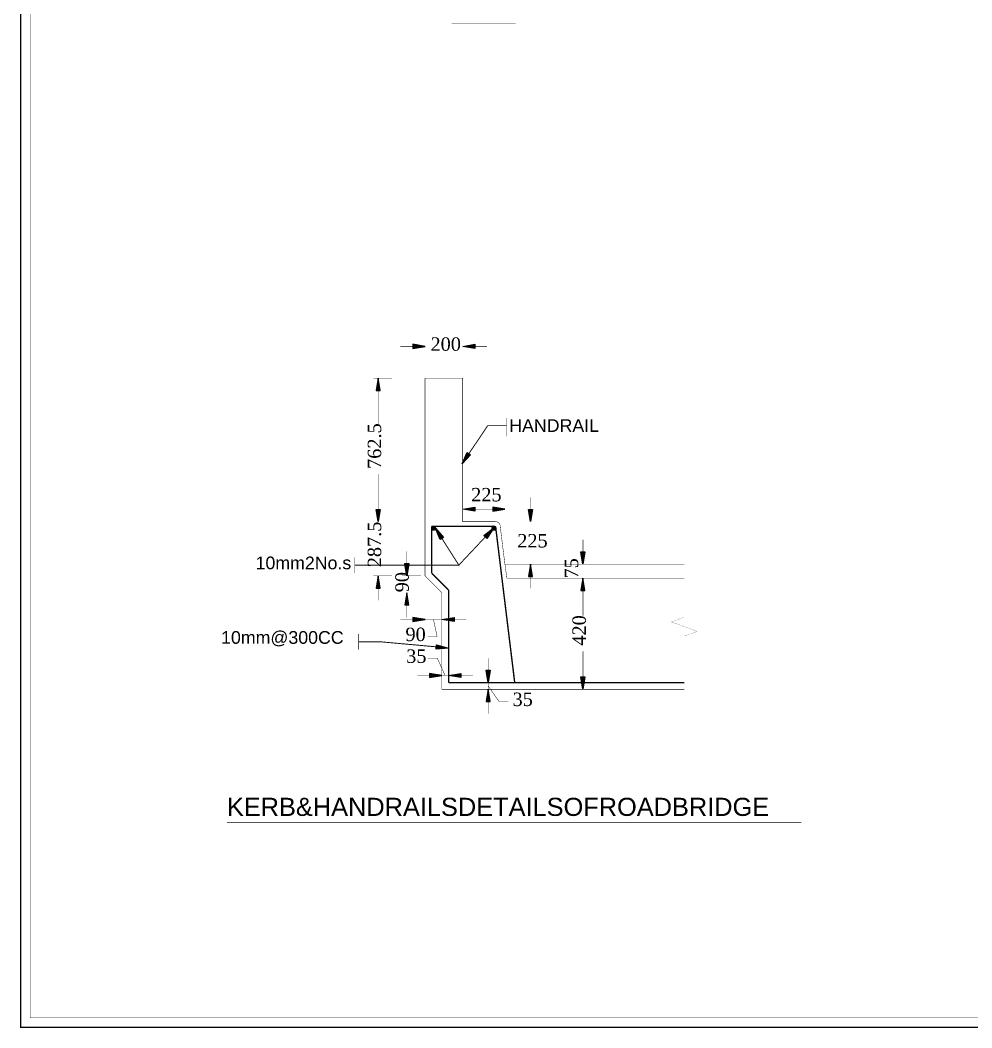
# Model space of a CAD drawing. Header units: millimetres. Extents: x 72 to 769, y 17 to 576.
# Drawn here: x 72.4 to 334.7, y 17.5 to 295.2 of the extents above; entities that cross this region are included whole.
import ezdxf

# ---------------------------------------------------------------- set-up
doc = ezdxf.new("R2010")
doc.units = ezdxf.units.MM
for name, color, linetype in [('H', 7, 'Continuous'), ('P', 7, 'Continuous'), ('T', 7, 'Continuous')]:
    doc.layers.add(name, color=color, linetype=linetype)

msp = doc.modelspace()

# ---------------------------------------------------------------- hatches: boundary and pattern name
at = {"layer": 'H', "linetype": 'Continuous'}
for points in [[(180.605, 204.717), (180.605, 205.846), (183.991, 205.264), (180.605, 204.717)], [(197.714, 204.717), (194.363, 205.264), (197.714, 205.846), (197.714, 204.717)], [(170.533, 193.111), (171.08, 196.497), (171.626, 193.111), (170.533, 193.111)], [(194.204, 172.914), (195.633, 176.001), (196.568, 175.419), (194.204, 172.914)], [(171.08, 156.951), (170.533, 160.302), (171.626, 160.302), (171.08, 156.951)], [(171.08, 156.951), (170.533, 160.302), (171.626, 160.302), (171.08, 156.951)], [(197.714, 159.844), (194.363, 160.39), (197.714, 160.973), (197.714, 159.844)], [(202.671, 159.844), (202.671, 160.973), (206.005, 160.39), (202.671, 159.844)], [(213.043, 156.951), (212.478, 160.302), (213.589, 160.302), (213.043, 156.951)], [(185.861, 155.399), (186.073, 155.557), (186.584, 155.557), (186.743, 155.399), (185.861, 155.399)], [(186.073, 155.557), (186.32, 155.646), (186.584, 155.557), (186.073, 155.557)], [(202.494, 155.434), (202.706, 155.61), (203.218, 155.61), (203.429, 155.434), (202.494, 155.434)], [(202.706, 155.61), (202.953, 155.681), (203.218, 155.61), (202.706, 155.61)], [(185.808, 155.134), (185.861, 155.399), (186.743, 155.399), (186.831, 155.134), (185.808, 155.134)], [(185.861, 154.887), (185.808, 155.134), (186.831, 155.134), (186.743, 154.887), (185.861, 154.887)], [(186.32, 154.623), (186.073, 154.675), (185.861, 154.887), (186.584, 154.675), (186.32, 154.623)], [(186.584, 154.675), (185.861, 154.887), (186.743, 154.887), (186.584, 154.675)], [(188.189, 152.012), (186.831, 155.134), (189.124, 152.594), (188.189, 152.012)], [(201.013, 152.347), (200.166, 153.106), (202.883, 155.187), (201.013, 152.347)], [(202.459, 155.134), (202.494, 155.434), (203.429, 155.434), (203.465, 155.134), (202.459, 155.134)], [(202.494, 154.887), (202.459, 155.134), (203.465, 155.134), (203.429, 154.887), (202.494, 154.887)], [(202.953, 154.623), (202.706, 154.711), (202.494, 154.887), (203.218, 154.711), (202.953, 154.623)], [(203.218, 154.711), (202.494, 154.887), (203.429, 154.887), (203.218, 154.711)], [(227.506, 145.274), (226.96, 148.661), (228.071, 148.661), (227.506, 145.274)], [(178.999, 142.011), (178.453, 145.397), (179.546, 145.397), (178.999, 142.011)], [(212.478, 141.887), (213.043, 145.274), (213.589, 141.887), (212.478, 141.887)], [(170.533, 138.677), (171.08, 142.011), (171.626, 138.677), (170.533, 138.677)], [(226.96, 137.989), (227.506, 141.376), (228.071, 137.989), (226.96, 137.989)], [(226.96, 137.989), (227.506, 141.376), (228.071, 137.989), (226.96, 137.989)], [(178.453, 134.02), (178.999, 137.354), (179.546, 134.02), (178.453, 134.02)], [(180.605, 129.434), (180.605, 130.545), (183.991, 129.999), (180.605, 129.434)], [(192.035, 129.434), (188.648, 129.999), (192.035, 130.545), (192.035, 129.434)], [(187.043, 121.867), (187.166, 123.014), (190.465, 122.114), (187.043, 121.867)], [(185.261, 113.983), (185.261, 115.094), (188.648, 114.547), (185.261, 113.983)], [(193.816, 113.983), (190.465, 114.547), (193.816, 115.094), (193.816, 113.983)], [(201.401, 112.589), (200.836, 115.976), (201.948, 115.976), (201.401, 112.589)], [(227.506, 110.772), (226.96, 114.159), (228.071, 114.159), (227.506, 110.772)], [(200.836, 107.421), (201.401, 110.772), (201.948, 107.421), (200.836, 107.421)]]:
    msp.add_hatch(color=256, dxfattribs=at).paths.add_polyline_path(points)

# ---------------------------------------------------------------- linework, layer by layer
at = {"layer": 'P', "color": 1, "const_width": 0.339}
msp.add_lwpolyline([(72.602, 575.98), (768.015, 575.98), (768.015, 17.639), (72.602, 17.639), (72.602, 575.98)], dxfattribs=at)
at = {"layer": 'P'}
for points, const_width in [([(75.195, 573.405), (765.44, 573.405), (765.44, 20.232), (75.195, 20.232), (75.195, 573.405)], 0.042), ([(320.305, 403.049), (320.305, 20.232)], 0.042), ([(191.311, 294.252), (209.003, 294.252)], 0.169), ([(75.195, 242.305), (536.152, 242.305)], 0.042), ([(183.991, 199.637), (183.991, 206.587)], 0.042), ([(194.363, 199.637), (194.363, 206.587)], 0.042), ([(180.605, 205.264), (177.218, 205.264)], 0.127), ([(197.697, 205.264), (201.083, 205.264)], 0.127), ([(174.925, 196.497), (169.757, 196.497)], 0.042), ([(183.991, 196.497), (183.991, 142.028)], 0.127), ([(183.991, 196.497), (194.363, 196.497), (194.363, 156.968)], 0.127), ([(194.363, 196.497), (194.363, 156.968), (203.412, 156.968)], 0.127), ([(171.08, 193.111), (171.08, 183.374)], 0.127), ([(196.092, 175.719), (201.26, 183.427), (206.463, 183.427)], 0.254), ([(206.463, 185.543), (206.463, 180.463)], 0.127), ([(171.08, 160.302), (171.08, 170.092)], 0.127), ([(171.08, 160.302), (171.08, 163.689)], 0.127), ([(194.363, 157.727), (194.363, 161.713)], 0.042), ([(206.005, 157.727), (206.005, 161.713)], 0.042), ([(213.025, 160.302), (213.025, 163.689)], 0.127), ([(197.697, 160.39), (202.653, 160.39)], 0.127), ([(174.925, 156.968), (169.757, 156.968)], 0.042), ([(174.925, 156.968), (169.757, 156.968)], 0.042), ([(186.337, 155.698), (186.178, 155.681), (186.09, 155.628), (186.002, 155.575), (185.932, 155.504), (185.861, 155.416), (185.826, 155.328), (185.808, 155.222), (185.808, 155.116), (185.826, 155.011), (185.861, 154.922), (185.932, 154.834), (186.002, 154.764), (186.09, 154.693), (186.178, 154.658), (186.284, 154.64), (186.39, 154.64), (186.496, 154.658), (186.584, 154.693), (186.672, 154.764), (186.743, 154.834), (186.796, 154.922), (186.849, 155.011), (186.866, 155.116), (186.866, 155.222), (186.849, 155.328), (186.796, 155.416), (186.743, 155.504), (186.672, 155.575), (186.584, 155.628), (186.496, 155.681), (186.39, 155.698)], 0.381), ([(185.808, 155.646), (202.83, 155.646)], 0.381), ([(185.808, 155.646), (185.808, 142.787)], 0.381), ([(202.971, 155.698), (202.812, 155.681), (202.724, 155.628), (202.636, 155.575), (202.565, 155.504), (202.512, 155.416), (202.459, 155.328), (202.442, 155.222), (202.442, 155.116), (202.459, 155.011), (202.512, 154.922), (202.565, 154.834), (202.636, 154.764), (202.724, 154.693), (202.812, 154.658), (202.918, 154.64), (203.024, 154.64), (203.129, 154.658), (203.218, 154.693), (203.306, 154.764), (203.376, 154.834), (203.447, 154.922), (203.482, 155.011), (203.5, 155.116), (203.5, 155.222), (203.482, 155.328), (203.447, 155.416), (203.376, 155.504), (203.306, 155.575), (203.218, 155.628), (203.129, 155.681), (203.024, 155.698)], 0.381), ([(203.5, 155.116), (203.447, 155.293), (203.394, 155.399), (203.323, 155.487), (203.235, 155.575), (203.129, 155.628), (203.024, 155.681), (202.9, 155.698)], 0.127), ([(204.717, 155.84), (204.682, 156.016), (204.646, 156.122), (204.611, 156.228), (204.523, 156.386), (204.382, 156.563), (204.205, 156.722), (204.011, 156.827), (203.853, 156.898), (203.729, 156.933), (203.623, 156.951), (203.5, 156.968)], 0.127), ([(255.446, 145.274), (206.005, 145.274), (204.682, 155.822)], 0.127), ([(207.363, 156.968), (214.348, 156.968)], 0.042), ([(200.589, 152.735), (193.305, 144.992), (164.641, 144.992)], 0.254), ([(208.703, 112.607), (203.5, 155.099)], 0.381), ([(188.648, 152.312), (193.305, 144.992), (164.641, 144.992)], 0.254), ([(227.506, 148.661), (227.506, 152.012)], 0.127), ([(164.641, 147.144), (164.641, 142.822)], 0.127), ([(178.999, 145.415), (178.999, 148.802)], 0.127), ([(255.446, 141.393), (206.551, 141.393), (206.005, 145.274)], 0.127), ([(207.363, 145.274), (214.348, 145.274)], 0.042), ([(224.032, 145.274), (228.776, 145.274)], 0.042), ([(255.446, 109.467), (255.446, 125.43), (258.992, 126.735), (251.883, 129.328), (255.446, 130.634), (255.446, 146.597)], 0.042), ([(174.925, 142.028), (169.757, 142.028)], 0.042), ([(182.88, 142.028), (177.677, 142.028)], 0.042), ([(183.991, 142.028), (188.648, 137.372)], 0.127), ([(185.808, 142.787), (190.465, 138.13)], 0.381), ([(213.025, 141.887), (213.025, 138.553)], 0.127), ([(221.827, 141.393), (228.776, 141.393)], 0.042), ([(224.032, 141.393), (228.776, 141.393)], 0.042), ([(171.08, 138.677), (171.08, 135.29)], 0.127), ([(182.88, 137.372), (177.677, 137.372)], 0.042), ([(188.648, 137.372), (188.648, 110.772)], 0.127), ([(190.465, 138.13), (190.465, 112.607)], 0.381), ([(227.506, 138.007), (227.506, 131.022)], 0.127), ([(227.506, 138.007), (227.506, 134.655)], 0.127), ([(178.999, 134.02), (178.999, 130.634)], 0.127), ([(183.991, 128.27), (183.991, 131.269)], 0.042), ([(188.648, 128.27), (188.648, 131.269)], 0.042), ([(180.605, 129.999), (177.218, 129.999)], 0.127), ([(183.991, 129.999), (188.648, 129.999)], 0.127), ([(186.32, 129.999), (187.325, 125.307), (184.697, 125.307)], 0.127), ([(192.035, 129.999), (195.368, 129.999)], 0.127), ([(165.7, 126.012), (165.7, 121.708)], 0.127), ([(187.078, 122.467), (171.715, 123.86), (165.7, 123.86)], 0.254), ([(227.506, 114.159), (227.506, 121.197)], 0.127), ([(189.53, 114.547), (187.378, 119.327), (184.75, 119.327)], 0.127), ([(201.383, 115.993), (201.383, 119.327)], 0.127), ([(185.261, 114.547), (181.91, 114.547)], 0.127), ([(188.648, 114.547), (190.465, 114.547)], 0.127), ([(188.648, 114.547), (188.648, 115.852)], 0.042), ([(190.465, 114.547), (190.465, 115.852)], 0.042), ([(193.816, 114.547), (197.203, 114.547)], 0.127), ([(190.465, 112.607), (255.446, 112.607)], 0.381), ([(201.383, 112.607), (200.078, 112.607)], 0.042), ([(201.383, 110.772), (201.383, 112.607)], 0.127), ([(201.383, 111.707), (204.399, 107.386), (206.975, 107.386)], 0.127), ([(188.648, 110.772), (255.446, 110.772)], 0.127), ([(201.383, 110.772), (200.078, 110.772)], 0.042), ([(221.827, 110.772), (228.776, 110.772)], 0.042), ([(201.383, 107.438), (201.383, 104.052)], 0.127), ([(129.381, 73.995), (287.655, 73.995)], 0.169)]:
    msp.add_lwpolyline(points, dxfattribs=dict(at, const_width=const_width))
for points in [[(180.605, 205.863), (180.605, 204.717)], [(183.991, 205.264), (180.605, 205.863)], [(194.363, 205.264), (197.697, 205.863)], [(197.697, 205.863), (197.697, 204.717)], [(180.605, 204.717), (183.991, 205.264)], [(197.697, 204.717), (194.363, 205.264)], [(171.08, 196.497), (170.533, 193.111)], [(171.626, 193.111), (171.08, 196.497)], [(170.533, 193.111), (171.626, 193.111)], [(194.187, 172.932), (195.633, 176.018)], [(196.55, 175.419), (194.187, 172.932)], [(195.633, 176.018), (196.55, 175.419)], [(170.533, 160.302), (171.626, 160.302)], [(171.08, 156.968), (170.533, 160.302)], [(170.533, 160.302), (171.626, 160.302)], [(171.08, 156.968), (170.533, 160.302)], [(171.626, 160.302), (171.08, 156.968)], [(171.626, 160.302), (171.08, 156.968)], [(194.363, 160.39), (197.697, 160.99)], [(197.697, 159.844), (194.363, 160.39)], [(197.697, 160.99), (197.697, 159.844)], [(202.653, 160.99), (202.653, 159.844)], [(206.005, 160.39), (202.653, 160.99)], [(202.653, 159.844), (206.005, 160.39)], [(212.478, 160.302), (213.572, 160.302)], [(213.025, 156.968), (212.478, 160.302)], [(213.572, 160.302), (213.025, 156.968)], [(186.055, 155.575), (185.843, 155.399)], [(186.32, 155.646), (186.055, 155.575)], [(186.055, 155.575), (186.567, 155.575)], [(186.743, 155.399), (186.055, 155.575)], [(186.743, 155.399), (186.055, 155.575)], [(186.055, 155.575), (186.567, 155.575)], [(186.567, 155.575), (186.32, 155.646)], [(186.567, 155.575), (186.743, 155.399)], [(202.706, 155.61), (202.494, 155.434)], [(202.953, 155.698), (202.706, 155.61)], [(202.706, 155.61), (203.2, 155.61)], [(203.412, 155.434), (202.706, 155.61)], [(203.412, 155.434), (202.706, 155.61)], [(202.706, 155.61), (203.2, 155.61)], [(203.2, 155.61), (202.953, 155.698)], [(203.2, 155.61), (203.412, 155.434)], [(185.843, 155.399), (185.808, 155.152)], [(185.808, 155.152), (186.831, 155.152)], [(186.743, 154.887), (185.808, 155.152)], [(185.808, 155.152), (185.843, 154.887)], [(186.743, 154.887), (185.808, 155.152)], [(185.808, 155.152), (186.831, 155.152)], [(185.843, 155.399), (186.743, 155.399)], [(186.831, 155.152), (185.843, 155.399)], [(186.831, 155.152), (185.843, 155.399)], [(185.843, 155.399), (186.743, 155.399)], [(185.843, 154.887), (186.743, 154.887)], [(185.843, 154.887), (186.055, 154.675)], [(186.567, 154.675), (185.843, 154.887)], [(185.843, 154.887), (186.743, 154.887)], [(186.567, 154.675), (185.843, 154.887)], [(186.055, 154.675), (186.567, 154.675)], [(186.055, 154.675), (186.567, 154.675)], [(186.32, 154.64), (186.055, 154.675)], [(186.567, 154.675), (186.32, 154.64)], [(186.743, 154.887), (186.567, 154.675)], [(186.743, 155.399), (186.831, 155.152)], [(186.831, 155.152), (186.743, 154.887)], [(188.172, 152.012), (186.831, 155.152)], [(186.831, 155.152), (189.107, 152.612)], [(200.166, 153.106), (202.865, 155.187)], [(201.013, 152.347), (200.166, 153.106)], [(202.865, 155.187), (201.013, 152.347)], [(202.494, 155.434), (202.442, 155.152)], [(202.442, 155.152), (203.465, 155.152)], [(203.412, 154.887), (202.442, 155.152)], [(202.442, 155.152), (202.494, 154.887)], [(203.412, 154.887), (202.442, 155.152)], [(202.442, 155.152), (203.465, 155.152)], [(202.494, 155.434), (203.412, 155.434)], [(203.465, 155.152), (202.494, 155.434)], [(203.465, 155.152), (202.494, 155.434)], [(202.494, 155.434), (203.412, 155.434)], [(202.494, 154.887), (203.412, 154.887)], [(202.494, 154.887), (202.706, 154.728)], [(203.2, 154.728), (202.494, 154.887)], [(202.494, 154.887), (203.412, 154.887)], [(203.2, 154.728), (202.494, 154.887)], [(202.706, 154.728), (203.2, 154.728)], [(202.706, 154.728), (203.2, 154.728)], [(202.953, 154.64), (202.706, 154.728)], [(203.2, 154.728), (202.953, 154.64)], [(203.412, 154.887), (203.2, 154.728)], [(203.412, 155.434), (203.465, 155.152)], [(203.465, 155.152), (203.412, 154.887)], [(189.107, 152.612), (188.172, 152.012)], [(226.96, 148.661), (228.053, 148.661)], [(227.506, 145.274), (226.96, 148.661)], [(228.053, 148.661), (227.506, 145.274)], [(178.435, 145.415), (179.546, 145.415)], [(178.999, 142.028), (178.435, 145.415)], [(179.546, 145.415), (178.999, 142.028)], [(213.025, 145.274), (212.478, 141.887)], [(213.572, 141.887), (213.025, 145.274)], [(171.08, 142.028), (170.533, 138.677)], [(171.626, 138.677), (171.08, 142.028)], [(212.478, 141.887), (213.572, 141.887)], [(227.506, 141.393), (226.96, 138.007)], [(227.506, 141.393), (226.96, 138.007)], [(228.053, 138.007), (227.506, 141.393)], [(228.053, 138.007), (227.506, 141.393)], [(170.533, 138.677), (171.626, 138.677)], [(178.999, 137.372), (178.435, 134.02)], [(179.546, 134.02), (178.999, 137.372)], [(226.96, 138.007), (228.053, 138.007)], [(226.96, 138.007), (228.053, 138.007)], [(178.435, 134.02), (179.546, 134.02)], [(180.605, 130.545), (180.605, 129.452)], [(183.991, 129.999), (180.605, 130.545)], [(188.648, 129.999), (192.035, 130.545)], [(192.035, 130.545), (192.035, 129.452)], [(180.605, 129.452), (183.991, 129.999)], [(192.035, 129.452), (188.648, 129.999)], [(187.025, 121.867), (187.166, 123.014)], [(187.166, 123.014), (190.465, 122.132)], [(190.465, 122.132), (187.025, 121.867)], [(185.261, 115.094), (185.261, 114)], [(188.648, 114.547), (185.261, 115.094)], [(185.261, 114), (188.648, 114.547)], [(190.465, 114.547), (193.816, 115.094)], [(193.816, 114), (190.465, 114.547)], [(193.816, 115.094), (193.816, 114)], [(200.836, 115.993), (201.93, 115.993)], [(201.383, 112.607), (200.836, 115.993)], [(201.93, 115.993), (201.383, 112.607)], [(226.96, 114.159), (228.053, 114.159)], [(227.506, 110.772), (226.96, 114.159)], [(228.053, 114.159), (227.506, 110.772)], [(201.383, 110.772), (200.836, 107.438)], [(201.93, 107.438), (201.383, 110.772)], [(200.836, 107.438), (201.93, 107.438)]]:
    msp.add_lwpolyline(points, dxfattribs=at)

# ---------------------------------------------------------------- texts
at = {"layer": 'T', "attachment_point": 7}
for s, insert, char_height in [('{\\fTimes New Roman|b0|i0|c0|p18;200}', (185.5, 204), 3.7), ('{\\fArial|b0|i0|c0|p18;HANDRAIL}', (207.2, 181.7), 3.5), ('{\\fTimes New Roman|b0|i0|c0|p18;225}', (196.7, 162.5), 3.7), ('{\\fTimes New Roman|b0|i0|c0|p18;225}', (209.4, 149.8), 3.7), ('{\\fArial|b0|i0|c0|p18;10mm2No.s}', (137.3, 143.8), 3.5), ('{\\fTimes New Roman|b0|i0|c0|p18;90}', (178.6, 124), 3.7), ('{\\fArial|b0|i0|c0|p18;10mm@300CC}', (127.8, 122.6), 3.5), ('{\\fTimes New Roman|b0|i0|c0|p18;35}', (178.8, 118), 3.7), ('{\\fTimes New Roman|b0|i0|c0|p18;35}', (208.1, 106.1), 3.7), ('{\\fArial|b0|i0|c0|p18;KERB&HANDRAILSDETAILSOFROADBRIDGE}', (129.4, 75.8), 5)]:
    msp.add_mtext(s, dxfattribs=dict(at, insert=insert, char_height=char_height))
at = {"layer": 'T', "char_height": 3.7, "attachment_point": 1, "rotation": 90}
for s, insert in [('{\\fTimes New Roman|b0|i0|c0|p18;762.5}', (168.2, 171.5)), ('{\\fTimes New Roman|b0|i0|c0|p18;287.5}', (168.2, 144.4)), ('{\\fTimes New Roman|b0|i0|c0|p18;75}', (222.5, 141.3)), ('{\\fTimes New Roman|b0|i0|c0|p18;90}', (175.8, 137.5)), ('{\\fTimes New Roman|b0|i0|c0|p18;420}', (224.6, 122.8))]:
    msp.add_mtext(s, dxfattribs=dict(at, insert=insert))

doc.saveas('drawing.dxf')
